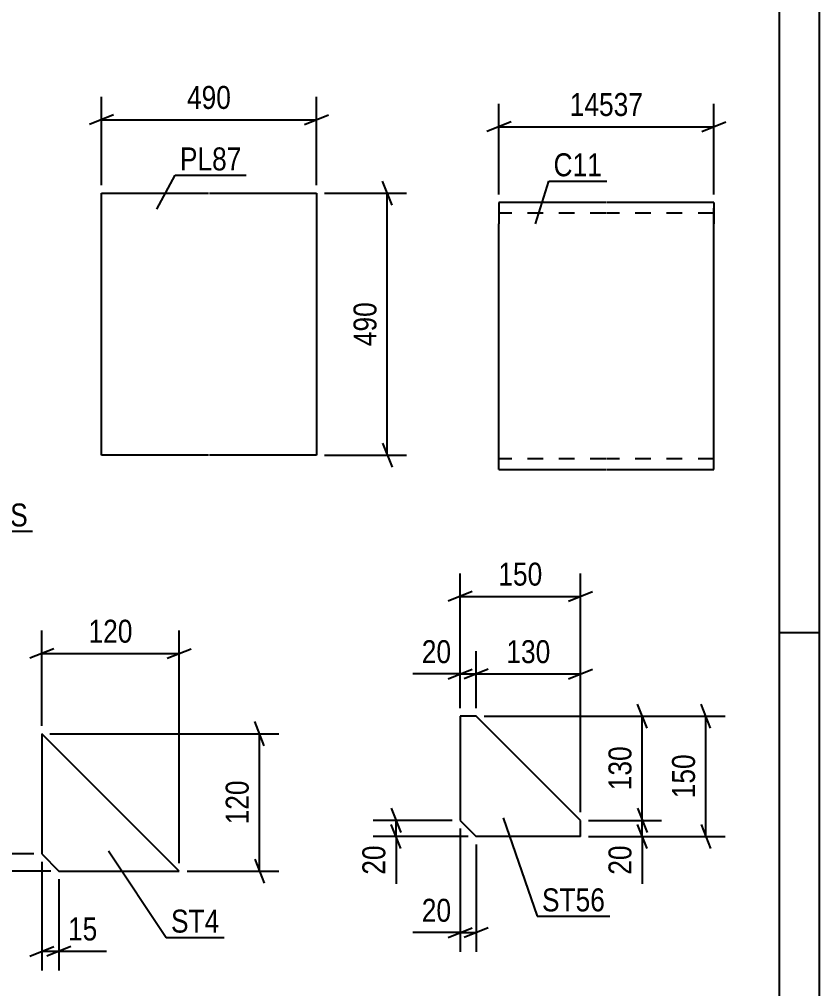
# Model space of a CAD drawing. Header units: millimetres. Extents: x 0 to 594, y 0 to 420.
# Drawn here: x 494.3 to 594, y 104.6 to 225.5 of the extents above; entities that cross this region are included whole.
import ezdxf

# ---------------------------------------------------------------- set-up
doc = ezdxf.new("R2010")
doc.units = ezdxf.units.MM
doc.linetypes.add('DXK_LINE_DOT2', pattern=[3.9198, 1.9599, -1.9599])
doc.styles.add('Arial Narrow', font='ARIALN.TTF', dxfattribs={"height": 0.2})

# ---------------------------------------------------------------- blocks, each defined once
blk = doc.blocks.new('Unknown-682013357-1131 - 22569')
at = {"color": 5, "linetype": 'Continuous'}
for p, q in [((594, 0), (594, 420)), ((589, 5), (589, 415)), ((594, 149), (589, 149))]:
    blk.add_line(p, q, dxfattribs=at)
blk = doc.blocks.new('Part-682013357-2448 - 2432')
at = {"color": 2, "linetype": 'Continuous'}
for p, q in [((514.19, 119.28), (497.05, 136.42)), ((497.05, 136.42), (497.05, 121.42)), ((497.05, 121.42), (499.19, 119.28)), ((499.19, 119.28), (514.19, 119.28))]:
    blk.add_line(p, q, dxfattribs=at)
blk = doc.blocks.new('Part-682013357-2403 - 2397')
at = {"color": 2, "linetype": 'Continuous'}
for p, q in [((504.51, 171.17), (504.51, 203.84)), ((504.51, 203.84), (517.85, 203.84)), ((517.95, 203.84), (531.28, 203.84)), ((531.28, 203.84), (531.28, 171.17)), ((517.85, 171.17), (504.51, 171.17)), ((531.28, 171.17), (517.95, 171.17))]:
    blk.add_line(p, q, dxfattribs=at)
blk = doc.blocks.new('Part-682013357-1754 - 1738')
at = {"color": 2, "linetype": 'Continuous'}
for p, q in [((551.2, 138.61), (549.2, 138.61)), ((549.2, 138.61), (549.2, 125.61)), ((564.2, 125.61), (551.2, 138.61)), ((549.2, 125.61), (551.2, 123.61)), ((564.2, 123.61), (564.2, 125.61)), ((564.2, 123.61), (551.2, 123.61))]:
    blk.add_line(p, q, dxfattribs=at)
blk = doc.blocks.new('Part-682013357-1567 - 1551')
at = {"color": 2, "linetype": 'Continuous'}
for p, q in [((554.04, 202.69), (554.04, 200.02)), ((567.38, 202.69), (554.04, 202.69)), ((580.81, 202.69), (567.48, 202.69)), ((580.81, 202.69), (580.81, 200.02)), ((554.04, 172.02), (554.04, 200.02)), ((580.81, 172.02), (580.81, 200.02)), ((554.04, 169.36), (554.04, 172.02)), ((580.81, 169.36), (580.81, 172.02)), ((554.04, 169.36), (567.38, 169.36)), ((567.48, 169.36), (580.81, 169.36))]:
    blk.add_line(p, q, dxfattribs=at)
at = {"color": 7, "linetype": 'DXK_LINE_DOT2'}
for p, q in [((580.81, 200.02), (580.81, 202.49)), ((567.38, 201.36), (554.04, 201.36)), ((580.81, 201.36), (567.48, 201.36)), ((580.81, 170.69), (580.81, 172.02)), ((567.38, 170.69), (554.04, 170.69)), ((580.81, 170.69), (567.48, 170.69))]:
    blk.add_line(p, q, dxfattribs=at)
blk = doc.blocks.new('StraightDimension-682013357-2462 - 2432')
at = {"color": 7, "linetype": 'Continuous'}
for p, q in [((489.85, 121.42), (489.85, 127.33)), ((489.85, 121.42), (489.85, 127.33)), ((489.25, 122.92), (490.45, 119.92)), ((496.05, 121.42), (487, 121.42)), ((489.85, 119.28), (489.85, 121.42)), ((490.45, 117.78), (489.25, 120.78)), ((498.19, 119.28), (487, 119.28))]:
    blk.add_line(p, q, dxfattribs=at)
at = {"color": 0}
blk.add_wipeout([(489.1, 126.8), (484.9, 126.8), (484.9, 121.94), (489.1, 121.94)], dxfattribs=at)
at = {"color": 3, "style": 'Arial Narrow'}
blk.add_text('15', height=2.863, rotation=90.0002, dxfattribs=at).set_placement((488.5, 122.54))
blk = doc.blocks.new('StraightDimension-682013357-2455 - 2432')
at = {"color": 7, "linetype": 'Continuous'}
for p, q in [((524.79, 134.92), (523.59, 137.92)), ((498.05, 136.42), (526.59, 136.42)), ((524.19, 119.28), (524.19, 136.42)), ((523.59, 120.78), (524.79, 117.78)), ((515.19, 119.28), (526.59, 119.28))]:
    blk.add_line(p, q, dxfattribs=at)
at = {"color": 0}
blk.add_wipeout([(523.44, 131.19), (519.24, 131.19), (519.24, 124.51), (523.44, 124.51)], dxfattribs=at)
at = {"color": 3, "style": 'Arial Narrow'}
blk.add_text('120', height=2.863, rotation=90.0002, dxfattribs=at).set_placement((522.84, 125.11))
blk = doc.blocks.new('StraightDimension-682013357-2473 - 2432')
at = {"color": 7, "linetype": 'Continuous'}
for p, q in [((497.05, 137.42), (497.05, 149.27)), ((514.19, 120.28), (514.19, 149.27)), ((498.55, 147.02), (495.55, 145.82)), ((497.05, 146.42), (514.19, 146.42)), ((512.69, 145.82), (515.69, 147.02))]:
    blk.add_line(p, q, dxfattribs=at)
at = {"color": 0}
blk.add_wipeout([(508.96, 147.17), (508.96, 151.37), (502.28, 151.37), (502.28, 147.17)], dxfattribs=at)
at = {"color": 3, "style": 'Arial Narrow'}
blk.add_text('120', height=2.863, dxfattribs=at).set_placement((502.88, 147.77))
blk = doc.blocks.new('StraightDimension-682013357-2482 - 2432')
at = {"color": 7, "linetype": 'Continuous'}
for p, q in [((497.05, 120.42), (497.05, 106.88)), ((499.19, 118.28), (499.19, 106.88)), ((495.55, 108.68), (498.55, 109.88)), ((497.05, 109.28), (499.19, 109.28)), ((500.69, 109.88), (497.69, 108.68)), ((499.19, 109.28), (505.1, 109.28)), ((499.19, 109.28), (505.1, 109.28))]:
    blk.add_line(p, q, dxfattribs=at)
at = {"color": 0}
blk.add_wipeout([(504.57, 110.03), (504.57, 114.23), (499.72, 114.23), (499.72, 110.03)], dxfattribs=at)
at = {"color": 3, "style": 'Arial Narrow'}
blk.add_text('15', height=2.863, dxfattribs=at).set_placement((500.32, 110.63))
blk = doc.blocks.new('StraightDimension-682013357-2406 - 2397')
at = {"color": 7, "linetype": 'Continuous'}
for p, q in [((504.51, 204.84), (504.51, 215.85)), ((531.28, 204.84), (531.28, 215.85)), ((506.01, 213.6), (503.01, 212.4)), ((504.51, 213), (531.28, 213)), ((529.78, 212.4), (532.78, 213.6))]:
    blk.add_line(p, q, dxfattribs=at)
at = {"color": 0}
blk.add_wipeout([(521.24, 213.75), (521.24, 217.95), (514.55, 217.95), (514.55, 213.75)], dxfattribs=at)
at = {"color": 3, "style": 'Arial Narrow'}
blk.add_text('490', height=2.863, dxfattribs=at).set_placement((515.15, 214.35))
blk = doc.blocks.new('StraightDimension-682013357-2417 - 2397')
at = {"color": 7, "linetype": 'Continuous'}
for p, q in [((540.72, 202.34), (539.52, 205.34)), ((532.28, 203.84), (542.52, 203.84)), ((540.12, 171.17), (540.12, 203.84)), ((539.52, 172.67), (540.72, 169.67)), ((532.28, 171.17), (542.52, 171.17))]:
    blk.add_line(p, q, dxfattribs=at)
at = {"color": 0}
blk.add_wipeout([(539.37, 190.84), (535.17, 190.84), (535.17, 184.16), (539.37, 184.16)], dxfattribs=at)
at = {"color": 3, "style": 'Arial Narrow'}
blk.add_text('490', height=2.863, rotation=90.0002, dxfattribs=at).set_placement((538.77, 184.76))
blk = doc.blocks.new('StraightDimension-682013357-1778 - 1738')
at = {"color": 7, "linetype": 'Continuous'}
for p, q in [((540.62, 127.11), (541.82, 124.11)), ((548.2, 125.61), (538.37, 125.61)), ((541.82, 122.11), (540.62, 125.11)), ((541.22, 123.61), (541.22, 125.61)), ((550.2, 123.61), (538.37, 123.61)), ((541.22, 123.61), (541.22, 117.7)), ((541.22, 123.61), (541.22, 117.7))]:
    blk.add_line(p, q, dxfattribs=at)
at = {"color": 0}
blk.add_wipeout([(540.47, 123.08), (536.27, 123.08), (536.27, 118.23), (540.47, 118.23)], dxfattribs=at)
at = {"color": 3, "style": 'Arial Narrow'}
blk.add_text('20', height=2.863, rotation=90.0002, dxfattribs=at).set_placement((539.87, 118.83))
blk = doc.blocks.new('StraightDimension-682013357-1808 - 1738')
at = {"color": 7, "linetype": 'Continuous'}
for p, q in [((549.2, 124.61), (549.2, 109.21)), ((551.2, 122.61), (551.2, 109.21)), ((549.2, 111.61), (543.29, 111.61)), ((549.2, 111.61), (543.29, 111.61)), ((547.7, 111.01), (550.7, 112.21)), ((549.2, 111.61), (551.2, 111.61)), ((552.7, 112.21), (549.7, 111.01))]:
    blk.add_line(p, q, dxfattribs=at)
at = {"color": 0}
blk.add_wipeout([(548.67, 112.36), (548.67, 116.56), (543.82, 116.56), (543.82, 112.36)], dxfattribs=at)
at = {"color": 3, "style": 'Arial Narrow'}
blk.add_text('20', height=2.863, dxfattribs=at).set_placement((544.42, 112.96))
blk = doc.blocks.new('StraightDimension-682013357-11350 - 1738')
at = {"color": 7, "linetype": 'Continuous'}
for p, q in [((549.2, 139.61), (549.2, 146.72)), ((551.2, 139.61), (551.2, 146.72)), ((549.2, 143.87), (543.29, 143.87)), ((549.2, 143.87), (543.29, 143.87)), ((547.7, 143.27), (550.7, 144.47)), ((549.2, 143.87), (551.2, 143.87)), ((552.7, 144.47), (549.7, 143.27))]:
    blk.add_line(p, q, dxfattribs=at)
at = {"color": 0}
blk.add_wipeout([(548.67, 144.62), (548.67, 148.82), (543.82, 148.82), (543.82, 144.62)], dxfattribs=at)
at = {"color": 3, "style": 'Arial Narrow'}
blk.add_text('20', height=2.863, dxfattribs=at).set_placement((544.42, 145.22))
blk = doc.blocks.new('StraightDimension-682013357-11334 - 1738')
at = {"color": 7, "linetype": 'Continuous'}
for p, q in [((572.5, 137.11), (571.3, 140.11)), ((552.2, 138.61), (574.3, 138.61)), ((571.9, 125.61), (571.9, 138.61)), ((571.3, 127.11), (572.5, 124.11)), ((565.2, 125.61), (574.3, 125.61))]:
    blk.add_line(p, q, dxfattribs=at)
at = {"color": 0}
blk.add_wipeout([(571.15, 135.45), (566.95, 135.45), (566.95, 128.77), (571.15, 128.77)], dxfattribs=at)
at = {"color": 3, "style": 'Arial Narrow'}
blk.add_text('130', height=2.863, rotation=90.0002, dxfattribs=at).set_placement((570.55, 129.37))
blk = doc.blocks.new('StraightDimension-682013357-11399 - 1738')
at = {"color": 7, "linetype": 'Continuous'}
for p, q in [((580.42, 137.11), (579.22, 140.11)), ((552.2, 138.61), (582.22, 138.61)), ((579.82, 123.61), (579.82, 138.61)), ((579.22, 125.11), (580.42, 122.11)), ((565.2, 123.61), (582.22, 123.61))]:
    blk.add_line(p, q, dxfattribs=at)
at = {"color": 0}
blk.add_wipeout([(579.07, 134.45), (574.87, 134.45), (574.87, 127.77), (579.07, 127.77)], dxfattribs=at)
at = {"color": 3, "style": 'Arial Narrow'}
blk.add_text('150', height=2.863, rotation=90.0002, dxfattribs=at).set_placement((578.47, 128.37))
blk = doc.blocks.new('StraightDimension-682013357-11335 - 1738')
at = {"color": 7, "linetype": 'Continuous'}
for p, q in [((571.3, 127.11), (572.5, 124.11)), ((565.2, 125.61), (574.3, 125.61)), ((572.5, 122.11), (571.3, 125.11)), ((571.9, 123.61), (571.9, 125.61)), ((565.2, 123.61), (574.3, 123.61)), ((571.9, 123.61), (571.9, 117.7)), ((571.9, 123.61), (571.9, 117.7))]:
    blk.add_line(p, q, dxfattribs=at)
at = {"color": 0}
blk.add_wipeout([(571.15, 123.08), (566.95, 123.08), (566.95, 118.23), (571.15, 118.23)], dxfattribs=at)
at = {"color": 3, "style": 'Arial Narrow'}
blk.add_text('20', height=2.863, rotation=90.0002, dxfattribs=at).set_placement((570.55, 118.83))
blk = doc.blocks.new('StraightDimension-682013357-11349 - 1738')
at = {"color": 7, "linetype": 'Continuous'}
for p, q in [((551.2, 139.61), (551.2, 146.72)), ((564.2, 126.61), (564.2, 146.72)), ((552.7, 144.47), (549.7, 143.27)), ((551.2, 143.87), (564.2, 143.87)), ((562.7, 143.27), (565.7, 144.47))]:
    blk.add_line(p, q, dxfattribs=at)
at = {"color": 0}
blk.add_wipeout([(561.04, 144.62), (561.04, 148.82), (554.36, 148.82), (554.36, 144.62)], dxfattribs=at)
at = {"color": 3, "style": 'Arial Narrow'}
blk.add_text('130', height=2.863, dxfattribs=at).set_placement((554.96, 145.22))
blk = doc.blocks.new('StraightDimension-682013357-11381 - 1738')
at = {"color": 7, "linetype": 'Continuous'}
for p, q in [((549.2, 139.61), (549.2, 156.39)), ((564.2, 126.61), (564.2, 156.39)), ((550.7, 154.14), (547.7, 152.94)), ((549.2, 153.54), (564.2, 153.54)), ((562.7, 152.94), (565.7, 154.14))]:
    blk.add_line(p, q, dxfattribs=at)
at = {"color": 0}
blk.add_wipeout([(560.04, 154.29), (560.04, 158.49), (553.36, 158.49), (553.36, 154.29)], dxfattribs=at)
at = {"color": 3, "style": 'Arial Narrow'}
blk.add_text('150', height=2.863, dxfattribs=at).set_placement((553.96, 154.89))
blk = doc.blocks.new('StraightDimension-682013357-1572 - 1551')
at = {"color": 7, "linetype": 'Continuous'}
for p, q in [((554.04, 203.69), (554.04, 214.97)), ((580.81, 203.69), (580.81, 214.97)), ((555.54, 212.72), (552.54, 211.52)), ((554.04, 212.12), (580.81, 212.12)), ((579.31, 211.52), (582.31, 212.72))]:
    blk.add_line(p, q, dxfattribs=at)
at = {"color": 0}
blk.add_wipeout([(572.6, 212.87), (572.6, 217.07), (562.26, 217.07), (562.26, 212.87)], dxfattribs=at)
at = {"color": 3, "style": 'Arial Narrow'}
blk.add_text('14537', height=2.863, dxfattribs=at).set_placement((562.86, 213.47))
blk = doc.blocks.new('MarkSet-682013357-3417 - 2981')
at = {"color": 0}
for points in [[(482.92, 162.27), (482.92, 165.27), (477.62, 165.27), (477.62, 162.27)], [(489.85, 162.27), (489.85, 165.27), (483.82, 165.27), (483.82, 162.27)], [(495.31, 162.27), (495.31, 165.27), (490.75, 165.27), (490.75, 162.27)]]:
    blk.add_wipeout(points, dxfattribs=at)
for points in [[(482.92, 162.27), (482.92, 165.27), (477.62, 165.27), (477.62, 162.27)], [(489.85, 162.27), (489.85, 165.27), (483.82, 165.27), (483.82, 162.27)], [(495.31, 162.27), (495.31, 165.27), (490.75, 165.27), (490.75, 162.27)]]:
    blk.add_wipeout(points, dxfattribs=at)
at = {"color": 30, "linetype": 'Continuous'}
for p, q in [((465.3, 172.34), (477.02, 161.67)), ((477.02, 161.67), (495.91, 161.67))]:
    blk.add_line(p, q, dxfattribs=at)
at = {"color": 3, "style": 'Arial Narrow'}
for s, p in [('10x', (477.62, 162.27)), ('ST4', (483.82, 162.27)), ('NS', (490.75, 162.27))]:
    blk.add_text(s, height=2.863, dxfattribs=at).set_placement(p)
blk = doc.blocks.new('Mark-682013357-2444 - 2432')
at = {"color": 0}
blk.add_wipeout([(519.18, 111.61), (519.18, 114.61), (513.16, 114.61), (513.16, 111.61)], dxfattribs=at)
blk.add_wipeout([(519.18, 111.61), (519.18, 114.61), (513.16, 114.61), (513.16, 111.61)], dxfattribs=at)
at = {"color": 30, "linetype": 'Continuous'}
for p, q in [((505.36, 121.81), (512.56, 111.01)), ((512.56, 111.01), (519.78, 111.01))]:
    blk.add_line(p, q, dxfattribs=at)
at = {"color": 3, "style": 'Arial Narrow'}
blk.add_text('ST4', height=2.863, dxfattribs=at).set_placement((513.16, 111.61))
blk = doc.blocks.new('Mark-682013357-2399 - 2397')
at = {"color": 0}
blk.add_wipeout([(521.94, 206.68), (521.94, 209.68), (514.27, 209.68), (514.27, 206.68)], dxfattribs=at)
blk.add_wipeout([(521.94, 206.68), (521.94, 209.68), (514.27, 209.68), (514.27, 206.68)], dxfattribs=at)
at = {"color": 30, "linetype": 'Continuous'}
for p, q in [((511.38, 201.84), (513.67, 206.08)), ((513.67, 206.08), (522.54, 206.08))]:
    blk.add_line(p, q, dxfattribs=at)
at = {"color": 3, "style": 'Arial Narrow'}
blk.add_text('PL87', height=2.863, dxfattribs=at).set_placement((514.27, 206.68))
blk = doc.blocks.new('Mark-682013357-1750 - 1738')
at = {"color": 0}
blk.add_wipeout([(567.26, 114.26), (567.26, 117.26), (559.4, 117.26), (559.4, 114.26)], dxfattribs=at)
blk.add_wipeout([(567.26, 114.26), (567.26, 117.26), (559.4, 117.26), (559.4, 114.26)], dxfattribs=at)
at = {"color": 30, "linetype": 'Continuous'}
for p, q in [((554.54, 125.94), (558.8, 113.66)), ((558.8, 113.66), (567.86, 113.66))]:
    blk.add_line(p, q, dxfattribs=at)
at = {"color": 3, "style": 'Arial Narrow'}
blk.add_text('ST56', height=2.863, dxfattribs=at).set_placement((559.4, 114.26))
blk = doc.blocks.new('Mark-682013357-1563 - 1551')
at = {"color": 0}
blk.add_wipeout([(566.87, 205.95), (566.87, 208.95), (560.84, 208.95), (560.84, 205.95)], dxfattribs=at)
blk.add_wipeout([(566.87, 205.95), (566.87, 208.95), (560.84, 208.95), (560.84, 205.95)], dxfattribs=at)
at = {"color": 30, "linetype": 'Continuous'}
for p, q in [((558.59, 200.03), (560.24, 205.35)), ((560.24, 205.35), (567.47, 205.35))]:
    blk.add_line(p, q, dxfattribs=at)
at = {"color": 3, "style": 'Arial Narrow'}
blk.add_text('C11', height=2.863, dxfattribs=at).set_placement((560.84, 205.95))

msp = doc.modelspace()

# ---------------------------------------------------------------- block references
for name in ['Unknown-682013357-1131 - 22569', 'Part-682013357-2403 - 2397', 'Part-682013357-1567 - 1551', 'Part-682013357-1754 - 1738', 'Part-682013357-2448 - 2432']:
    msp.add_blockref(name, (0, 0))

# ---------------------------------------------------------------- next in the draw order: block references
for name in ['StraightDimension-682013357-2406 - 2397', 'StraightDimension-682013357-1572 - 1551', 'MarkSet-682013357-3417 - 2981', 'StraightDimension-682013357-11350 - 1738', 'StraightDimension-682013357-2462 - 2432', 'StraightDimension-682013357-1778 - 1738']:
    msp.add_blockref(name, (0, 0))

# ---------------------------------------------------------------- next in the draw order: block references
for name in ['Mark-682013357-2399 - 2397', 'Mark-682013357-1563 - 1551', 'StraightDimension-682013357-2417 - 2397', 'StraightDimension-682013357-2455 - 2432', 'StraightDimension-682013357-1808 - 1738']:
    msp.add_blockref(name, (0, 0))

# ---------------------------------------------------------------- next in the draw order: block references
for name in ['StraightDimension-682013357-2473 - 2432', 'StraightDimension-682013357-11334 - 1738']:
    msp.add_blockref(name, (0, 0))

# ---------------------------------------------------------------- next in the draw order: block references
for name in ['StraightDimension-682013357-11399 - 1738', 'StraightDimension-682013357-2482 - 2432']:
    msp.add_blockref(name, (0, 0))

# ---------------------------------------------------------------- next in the draw order: block references
for name in ['StraightDimension-682013357-11335 - 1738', 'Mark-682013357-2444 - 2432']:
    msp.add_blockref(name, (0, 0))

# ---------------------------------------------------------------- next in the draw order: block references
for name in ['StraightDimension-682013357-11349 - 1738', 'Mark-682013357-1750 - 1738']:
    msp.add_blockref(name, (0, 0))

# ---------------------------------------------------------------- next in the draw order: block references
msp.add_blockref('StraightDimension-682013357-11381 - 1738', (0, 0))

doc.saveas('drawing.dxf')
